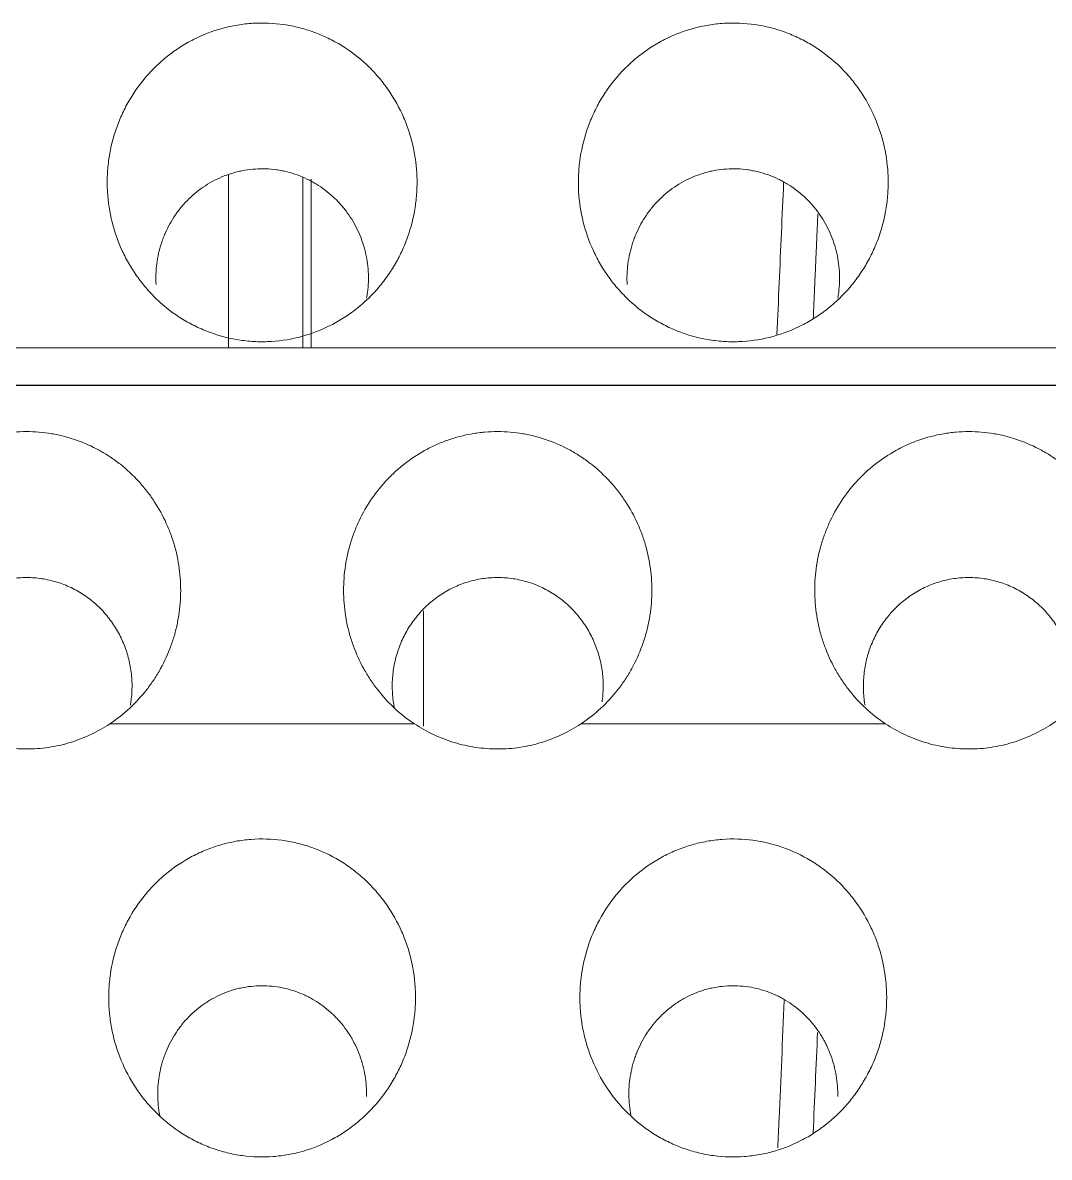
# Model space of a CAD drawing. Header units: inches. Extents: x 3778 to 56227, y -16914 to 35091.
# Drawn here: x 42622.77 to 42629.28, y -12663.85 to -12656.65 of the extents above; entities that cross this region are included whole.
import ezdxf

# ---------------------------------------------------------------- set-up
doc = ezdxf.new("R2010")
doc.units = ezdxf.units.IN
doc.header["$LTSCALE"] = 100
doc.header["$MEASUREMENT"] = 0
doc.linetypes.add('DH-HID2', pattern=[1.2, 0.8, -0.4])
doc.layers.add('2-con', color=2, linetype='Continuous')
doc.layers.add('FU-FURM', color=251, linetype='DH-HID2')
doc.layers.add('mark-B', color=2, linetype='Continuous', lineweight=20)

# ---------------------------------------------------------------- blocks, each defined once
blk = doc.blocks.new('cjscjdeh')
at = {"layer": 'FU-FURM', "color": 8}
blk.add_line((149349.5168, 68184.8848), (151549.5168, 68184.8848), dxfattribs=at)
blk = doc.blocks.new('무풍1WAY 대형')
at = {"layer": 'mark-B'}
for p, q in [((58.7398, -418.5682), (58.7398, -417.8356)), ((289.2596, -420.2368), (-384.8363, -420.2368)), ((59.4525, -421.3066), (59.4525, -420.2368)), ((59.9765, -421.3337), (59.9765, -420.2368))]:
    blk.add_line(p, q, dxfattribs=at)
for points, knots in [([(57.5516, -415.5064), (57.59, -415.5593), (57.6227, -415.6149), (57.6772, -415.731), (57.699, -415.7915), (57.7194, -415.8703), (57.7231, -415.8862), (57.7297, -415.9179), (57.7385, -415.9656), (57.7476, -416.0455), (57.7489, -416.1099), (57.7477, -416.1583), (57.7469, -416.1745), (57.7446, -416.2069), (57.743, -416.2231), (57.7334, -416.3036), (57.7199, -416.3665), (57.6909, -416.4585), (57.6798, -416.4888), (57.6609, -416.5336), (57.6542, -416.5485), (57.6401, -416.5778), (57.6328, -416.5923), (57.5944, -416.6634), (57.5586, -416.7168), (57.4971, -416.7917), (57.4753, -416.8158), (57.429, -416.862), (57.4049, -416.8838), (57.3299, -416.9452), (57.2761, -416.9809), (57.1897, -417.0265), (57.1598, -417.0404), (57.0994, -417.0647), (57.0381, -417.0858), (56.975, -417.1005), (56.927, -417.1092), (56.9109, -417.1116), (56.8785, -417.1158), (56.8621, -417.1174), (56.7803, -417.1235), (56.7155, -417.1215), (56.619, -417.1087), (56.5869, -417.1027), (56.5391, -417.0912), (56.5232, -417.0869), (56.4919, -417.0777), (56.4764, -417.0727), (56.3999, -417.0457), (56.3413, -417.018), (56.2714, -416.9759), (56.2576, -416.9671), (56.2305, -416.9488), (56.1907, -416.9205), (56.1285, -416.8688), (56.0831, -416.8228), (56.0506, -416.7865), (56.0401, -416.7742), (56.0195, -416.7488), (56.0096, -416.7359), (55.9616, -416.6703), (55.9288, -416.6148), (55.8876, -416.5273), (55.8752, -416.4973), (55.8531, -416.436), (55.8437, -416.405), (55.8197, -416.3113), (55.8096, -416.2478), (55.8033, -416.1509), (55.8027, -416.1182), (55.8046, -416.0535), (55.807, -416.0213), (55.8186, -415.9256), (55.8322, -415.8626), (55.8568, -415.7851), (55.8621, -415.7696), (55.8733, -415.7391), (55.8912, -415.694), (55.926, -415.6214), (55.9592, -415.5661), (55.9862, -415.5258), (55.9955, -415.5125), (56.0149, -415.4864), (56.0249, -415.4734), (56.0766, -415.4103), (56.1222, -415.3645), (56.197, -415.3029), (56.2229, -415.2835), (56.2635, -415.2563), (56.2774, -415.2475), (56.3055, -415.2307), (56.3197, -415.2227), (56.3916, -415.1845), (56.4515, -415.1601), (56.5295, -415.1374), (56.5452, -415.1332), (56.577, -415.1257), (56.5932, -415.1224), (56.6416, -415.1136), (56.6739, -415.1095), (56.7709, -415.1022), (56.8358, -415.1041), (56.9171, -415.1151), (56.9334, -415.1177), (56.9655, -415.1238), (57.0133, -415.1341), (57.0909, -415.1574), (57.151, -415.1823), (57.1952, -415.2034), (57.2099, -415.2108), (57.2387, -415.2264), (57.2528, -415.2346), (57.3222, -415.2769), (57.3739, -415.3159), (57.4455, -415.3822), (57.4685, -415.4056), (57.5119, -415.4545), (57.5323, -415.4799), (57.5516, -415.5064)], [0, 0, 0, 0, 0.03125, 0.03125, 0.0625, 0.0625, 0.070313, 0.070313, 0.078125, 0.09375, 0.109375, 0.109375, 0.117188, 0.117188, 0.125, 0.125, 0.15625, 0.15625, 0.171875, 0.171875, 0.179688, 0.179688, 0.1875, 0.1875, 0.21875, 0.21875, 0.234375, 0.234375, 0.25, 0.25, 0.28125, 0.28125, 0.296875, 0.296875, 0.3125, 0.328125, 0.328125, 0.335938, 0.335938, 0.34375, 0.34375, 0.375, 0.375, 0.390625, 0.390625, 0.398438, 0.398438, 0.40625, 0.40625, 0.4375, 0.4375, 0.445313, 0.445313, 0.453125, 0.46875, 0.484375, 0.484375, 0.492188, 0.492188, 0.5, 0.5, 0.53125, 0.53125, 0.546875, 0.546875, 0.5625, 0.5625, 0.59375, 0.59375, 0.609375, 0.609375, 0.625, 0.625, 0.65625, 0.65625, 0.664063, 0.664063, 0.671875, 0.6875, 0.703125, 0.703125, 0.710938, 0.710938, 0.71875, 0.71875, 0.75, 0.75, 0.765625, 0.765625, 0.773438, 0.773438, 0.78125, 0.78125, 0.8125, 0.8125, 0.820313, 0.820313, 0.828125, 0.828125, 0.84375, 0.84375, 0.875, 0.875, 0.882813, 0.882813, 0.890625, 0.90625, 0.921875, 0.921875, 0.929688, 0.929688, 0.9375, 0.9375, 0.96875, 0.96875, 0.984375, 0.984375, 1, 1, 1, 1]), ([(60.5391, -415.5064), (60.5776, -415.5593), (60.6102, -415.6149), (60.6647, -415.731), (60.6866, -415.7915), (60.7069, -415.8703), (60.7106, -415.8862), (60.7172, -415.9179), (60.726, -415.9656), (60.7351, -416.0455), (60.7365, -416.1099), (60.7352, -416.1583), (60.7345, -416.1745), (60.7321, -416.2069), (60.7306, -416.2231), (60.721, -416.3036), (60.7074, -416.3665), (60.6785, -416.4585), (60.6674, -416.4888), (60.6485, -416.5336), (60.6417, -416.5485), (60.6277, -416.5778), (60.6203, -416.5923), (60.5819, -416.6634), (60.5461, -416.7168), (60.4846, -416.7917), (60.4628, -416.8158), (60.4166, -416.862), (60.3925, -416.8838), (60.3174, -416.9452), (60.2637, -416.9809), (60.1773, -417.0265), (60.1474, -417.0404), (60.0869, -417.0647), (60.0256, -417.0858), (59.9625, -417.1005), (59.9146, -417.1092), (59.8985, -417.1116), (59.866, -417.1158), (59.8496, -417.1174), (59.7679, -417.1235), (59.703, -417.1215), (59.6065, -417.1087), (59.5745, -417.1027), (59.5266, -417.0912), (59.5108, -417.0869), (59.4795, -417.0777), (59.464, -417.0727), (59.3874, -417.0457), (59.3288, -417.018), (59.259, -416.9759), (59.2451, -416.9671), (59.218, -416.9488), (59.1782, -416.9205), (59.116, -416.8688), (59.0706, -416.8228), (59.0382, -416.7865), (59.0276, -416.7742), (59.0071, -416.7488), (58.9971, -416.7359), (58.9492, -416.6703), (58.9163, -416.6148), (58.8751, -416.5273), (58.8627, -416.4973), (58.8407, -416.436), (58.8312, -416.405), (58.8072, -416.3113), (58.7971, -416.2478), (58.7909, -416.1509), (58.7903, -416.1182), (58.7921, -416.0535), (58.7945, -416.0213), (58.8062, -415.9256), (58.8198, -415.8626), (58.8443, -415.7851), (58.8496, -415.7696), (58.8608, -415.7391), (58.8787, -415.694), (58.9136, -415.6214), (58.9468, -415.5661), (58.9737, -415.5258), (58.9831, -415.5125), (59.0024, -415.4864), (59.0125, -415.4734), (59.0642, -415.4103), (59.1098, -415.3645), (59.1845, -415.3029), (59.2105, -415.2835), (59.2511, -415.2563), (59.2649, -415.2475), (59.2931, -415.2307), (59.3073, -415.2227), (59.3791, -415.1845), (59.4391, -415.1601), (59.517, -415.1374), (59.5328, -415.1332), (59.5646, -415.1257), (59.5807, -415.1224), (59.6291, -415.1136), (59.6614, -415.1095), (59.7585, -415.1022), (59.8234, -415.1041), (59.9047, -415.1151), (59.9209, -415.1177), (59.953, -415.1238), (60.0008, -415.1341), (60.0785, -415.1574), (60.1385, -415.1823), (60.1828, -415.2034), (60.1974, -415.2108), (60.2262, -415.2264), (60.2403, -415.2346), (60.3098, -415.2769), (60.3614, -415.3159), (60.4331, -415.3822), (60.456, -415.4056), (60.4994, -415.4545), (60.5199, -415.4799), (60.5391, -415.5064)], [0, 0, 0, 0, 0.03125, 0.03125, 0.0625, 0.0625, 0.070313, 0.070313, 0.078125, 0.09375, 0.109375, 0.109375, 0.117188, 0.117188, 0.125, 0.125, 0.15625, 0.15625, 0.171875, 0.171875, 0.179688, 0.179688, 0.1875, 0.1875, 0.21875, 0.21875, 0.234375, 0.234375, 0.25, 0.25, 0.28125, 0.28125, 0.296875, 0.296875, 0.3125, 0.328125, 0.328125, 0.335938, 0.335938, 0.34375, 0.34375, 0.375, 0.375, 0.390625, 0.390625, 0.398438, 0.398438, 0.40625, 0.40625, 0.4375, 0.4375, 0.445313, 0.445313, 0.453125, 0.46875, 0.484375, 0.484375, 0.492188, 0.492188, 0.5, 0.5, 0.53125, 0.53125, 0.546875, 0.546875, 0.5625, 0.5625, 0.59375, 0.59375, 0.609375, 0.609375, 0.625, 0.625, 0.65625, 0.65625, 0.664062, 0.664062, 0.671875, 0.6875, 0.703125, 0.703125, 0.710937, 0.710937, 0.71875, 0.71875, 0.75, 0.75, 0.765625, 0.765625, 0.773437, 0.773437, 0.78125, 0.78125, 0.8125, 0.8125, 0.820312, 0.820312, 0.828125, 0.828125, 0.84375, 0.84375, 0.875, 0.875, 0.882812, 0.882812, 0.890625, 0.90625, 0.921875, 0.921875, 0.929687, 0.929687, 0.9375, 0.9375, 0.96875, 0.96875, 0.984375, 0.984375, 1, 1, 1, 1]), ([(56.4937, -415.1615), (56.4909, -415.2236), (56.4882, -415.2857), (56.4745, -415.5973), (56.4635, -415.8468), (56.4525, -416.0963)], [0, 0, 0, 0, 0.199256, 0.199256, 1, 1, 1, 1]), ([(57.424, -415.362), (57.4254, -415.3694), (57.4268, -415.3768), (57.4317, -415.4059), (57.4344, -415.4278), (57.4377, -415.4718), (57.4383, -415.4941), (57.4371, -415.5603), (57.4322, -415.6039), (57.419, -415.6684), (57.4136, -415.6898), (57.4038, -415.7216), (57.4003, -415.7321), (57.3929, -415.753), (57.3889, -415.7633), (57.368, -415.8141), (57.3476, -415.853), (57.3174, -415.899), (57.3111, -415.9081), (57.2981, -415.9261), (57.2913, -415.9349), (57.2704, -415.9609), (57.2558, -415.9774), (57.2096, -416.0246), (57.1759, -416.0529), (57.13, -416.0841), (57.1205, -416.0901), (57.1015, -416.1017), (57.0726, -416.1183), (57.0227, -416.1421), (56.9812, -416.1569), (56.9494, -416.1665), (56.9386, -416.1694), (56.917, -416.1747), (56.906, -416.177), (56.8512, -416.1874), (56.8071, -416.1911), (56.7407, -416.1897), (56.7186, -416.1881), (56.6741, -416.1826), (56.6522, -416.1786), (56.5875, -416.1636), (56.5457, -416.1492), (56.4951, -416.1257), (56.4851, -416.1208), (56.4654, -416.1104), (56.4363, -416.0941), (56.3904, -416.0635), (56.3563, -416.0355), (56.3234, -416.0057), (56.3076, -415.9898), (56.263, -415.9405), (56.2369, -415.9051), (56.2084, -415.8579), (56.203, -415.8483), (56.1925, -415.8288), (56.1874, -415.8189), (56.1731, -415.7888), (56.1645, -415.7685), (56.1418, -415.7065), (56.1306, -415.6641), (56.1197, -415.5986), (56.1171, -415.5765), (56.1139, -415.5323), (56.1134, -415.5101), (56.1138, -415.4879)], [0, 0, 0, 0, 0.010045, 0.010045, 0.039161, 0.039161, 0.068278, 0.068278, 0.12651, 0.12651, 0.155627, 0.155627, 0.170185, 0.170185, 0.184743, 0.184743, 0.242976, 0.242976, 0.257534, 0.257534, 0.272092, 0.272092, 0.301208, 0.301208, 0.359441, 0.359441, 0.373999, 0.373999, 0.388557, 0.417674, 0.44679, 0.44679, 0.461348, 0.461348, 0.475906, 0.475906, 0.534139, 0.534139, 0.563255, 0.563255, 0.592372, 0.592372, 0.650604, 0.650604, 0.665162, 0.665162, 0.67972, 0.708837, 0.737953, 0.737953, 0.767069, 0.767069, 0.825302, 0.825302, 0.83986, 0.83986, 0.854418, 0.854418, 0.883535, 0.883535, 0.941767, 0.941767, 0.970884, 0.970884, 1, 1, 1, 1]), ([(60.4115, -415.362), (60.413, -415.3694), (60.4144, -415.3768), (60.4193, -415.4059), (60.4219, -415.4278), (60.4252, -415.4718), (60.4258, -415.4941), (60.4246, -415.5603), (60.4198, -415.6039), (60.4065, -415.6684), (60.4011, -415.6898), (60.3914, -415.7216), (60.3879, -415.7321), (60.3804, -415.753), (60.3765, -415.7633), (60.3556, -415.8141), (60.3351, -415.853), (60.305, -415.899), (60.2987, -415.9081), (60.2856, -415.9261), (60.2789, -415.9349), (60.258, -415.9609), (60.2433, -415.9774), (60.1971, -416.0246), (60.1634, -416.0529), (60.1175, -416.0841), (60.1081, -416.0901), (60.089, -416.1017), (60.0601, -416.1183), (60.0103, -416.1421), (59.9687, -416.1569), (59.9369, -416.1665), (59.9262, -416.1694), (59.9045, -416.1747), (59.8936, -416.177), (59.8387, -416.1874), (59.7946, -416.1911), (59.7283, -416.1897), (59.7061, -416.1881), (59.6617, -416.1826), (59.6397, -416.1786), (59.575, -416.1636), (59.5332, -416.1492), (59.4827, -416.1257), (59.4726, -416.1208), (59.4529, -416.1104), (59.4239, -416.0941), (59.3779, -416.0635), (59.3438, -416.0355), (59.311, -416.0057), (59.2951, -415.9898), (59.2506, -415.9405), (59.2244, -415.9051), (59.196, -415.8579), (59.1905, -415.8483), (59.18, -415.8288), (59.175, -415.8189), (59.1606, -415.7888), (59.1521, -415.7685), (59.1294, -415.7065), (59.1182, -415.6641), (59.1073, -415.5986), (59.1046, -415.5765), (59.1015, -415.5323), (59.1009, -415.5101), (59.1014, -415.4879)], [0, 0, 0, 0, 0.010045, 0.010045, 0.039161, 0.039161, 0.068278, 0.068278, 0.12651, 0.12651, 0.155627, 0.155627, 0.170185, 0.170185, 0.184743, 0.184743, 0.242976, 0.242976, 0.257534, 0.257534, 0.272092, 0.272092, 0.301208, 0.301208, 0.359441, 0.359441, 0.373999, 0.373999, 0.388557, 0.417674, 0.44679, 0.44679, 0.461348, 0.461348, 0.475906, 0.475906, 0.534139, 0.534139, 0.563255, 0.563255, 0.592372, 0.592372, 0.650604, 0.650604, 0.665162, 0.665162, 0.67972, 0.708837, 0.737953, 0.737953, 0.767069, 0.767069, 0.825302, 0.825302, 0.83986, 0.83986, 0.854418, 0.854418, 0.883535, 0.883535, 0.941767, 0.941767, 0.970884, 0.970884, 1, 1, 1, 1]), ([(55.8101, -417.8514), (55.7715, -417.8259), (55.731, -417.8031), (55.6674, -417.7731), (55.6458, -417.7639), (55.6021, -417.7471), (55.5801, -417.7396), (55.5134, -417.7194), (55.4681, -417.7092), (55.3989, -417.6989), (55.3756, -417.6963), (55.3287, -417.6928), (55.3052, -417.6919), (55.2352, -417.6919), (55.1888, -417.6954), (55.1198, -417.7056), (55.0969, -417.7099), (55.0512, -417.7201), (55.0284, -417.7261), (54.9611, -417.7465), (54.8743, -417.78), (54.7931, -417.8256), (54.754, -417.8514)], [0, 0, 0, 0, 0.125, 0.125, 0.1875, 0.1875, 0.25, 0.25, 0.375, 0.375, 0.4375, 0.4375, 0.5, 0.5, 0.625, 0.625, 0.6875, 0.6875, 0.75, 0.75, 0.875, 1, 1, 1, 1]), ([(58.7977, -417.8514), (58.759, -417.8259), (58.7186, -417.8031), (58.655, -417.7731), (58.6333, -417.7639), (58.5897, -417.7471), (58.5677, -417.7396), (58.501, -417.7194), (58.4557, -417.7092), (58.3865, -417.6989), (58.3632, -417.6963), (58.3162, -417.6928), (58.2928, -417.6919), (58.2227, -417.6919), (58.1764, -417.6954), (58.1074, -417.7056), (58.0844, -417.7099), (58.0388, -417.7201), (58.0159, -417.7261), (57.9486, -417.7465), (57.8618, -417.78), (57.7807, -417.8256), (57.7416, -417.8514)], [0, 0, 0, 0, 0.125, 0.125, 0.1875, 0.1875, 0.25, 0.25, 0.375, 0.375, 0.4375, 0.4375, 0.5, 0.5, 0.625, 0.625, 0.6875, 0.6875, 0.75, 0.75, 0.875, 1, 1, 1, 1]), ([(61.7852, -417.8514), (61.7466, -417.8259), (61.7061, -417.8031), (61.6425, -417.7731), (61.6208, -417.7639), (61.5772, -417.7471), (61.5552, -417.7396), (61.4885, -417.7194), (61.4432, -417.7092), (61.374, -417.6989), (61.3507, -417.6963), (61.3037, -417.6928), (61.2803, -417.6919), (61.2103, -417.6919), (61.1639, -417.6954), (61.0949, -417.7056), (61.072, -417.7099), (61.0263, -417.7201), (61.0035, -417.7261), (60.9362, -417.7465), (60.8494, -417.78), (60.7682, -417.8256), (60.7291, -417.8514)], [0, 0, 0, 0, 0.125, 0.125, 0.1875, 0.1875, 0.25, 0.25, 0.375, 0.375, 0.4375, 0.4375, 0.5, 0.5, 0.625, 0.625, 0.6875, 0.6875, 0.75, 0.75, 0.875, 1, 1, 1, 1]), ([(55.8101, -417.8514), (55.8551, -417.8812), (55.8969, -417.9142), (55.9744, -417.986), (56.0102, -418.0249), (56.0593, -418.0877), (56.075, -418.1094), (56.1046, -418.1542), (56.1184, -418.177), (56.157, -418.2468), (56.1789, -418.295), (56.2061, -418.3698), (56.2143, -418.3951), (56.2287, -418.4467), (56.2348, -418.4727), (56.2502, -418.5508), (56.2564, -418.6033), (56.2596, -418.6825), (56.2597, -418.7091), (56.2578, -418.7623), (56.2558, -418.7891), (56.2468, -418.8684), (56.2368, -418.9203), (56.2159, -418.9967), (56.2079, -419.022), (56.1945, -419.0595), (56.1898, -419.0719), (56.1798, -419.0967), (56.1745, -419.109), (56.1471, -419.1701), (56.1216, -419.2166), (56.0637, -419.3052), (56.0312, -419.3472), (55.9861, -419.3967), (55.9768, -419.4065), (55.958, -419.4256), (55.9292, -419.4536), (55.8989, -419.4797), (55.8365, -419.5291), (55.7922, -419.5587), (55.7219, -419.5977), (55.6977, -419.6098), (55.6486, -419.6319), (55.6238, -419.6418), (55.5483, -419.6684), (55.4967, -419.6819), (55.4306, -419.6933), (55.4173, -419.6953), (55.3905, -419.6988), (55.377, -419.7003), (55.3367, -419.7037), (55.3099, -419.7049), (55.2297, -419.705), (55.1765, -419.7006), (55.1103, -419.6894), (55.0971, -419.6868), (55.0707, -419.6812), (55.0575, -419.6781), (55.0183, -419.668), (54.9927, -419.6602), (54.917, -419.6337), (54.8683, -419.612), (54.7978, -419.5732), (54.7747, -419.5592), (54.7299, -419.5294), (54.7083, -419.5137), (54.6456, -419.4642), (54.6066, -419.428), (54.5525, -419.3688), (54.5351, -419.3482), (54.5023, -419.3059), (54.4868, -419.2843), (54.4431, -419.2177), (54.4176, -419.1712), (54.3903, -419.1106), (54.385, -419.0983), (54.375, -419.0735), (54.3702, -419.061), (54.3566, -419.0232), (54.3486, -418.9979), (54.3276, -418.9212), (54.3175, -418.8694), (54.3085, -418.7903), (54.3064, -418.7638), (54.3044, -418.7103), (54.3045, -418.6837), (54.3077, -418.6042), (54.3138, -418.5517), (54.329, -418.4738), (54.3351, -418.448), (54.3494, -418.3966), (54.3575, -418.371), (54.3848, -418.2959), (54.4067, -418.2477), (54.445, -418.1782), (54.4587, -418.1555), (54.4807, -418.1222), (54.4882, -418.1112), (54.5038, -418.0894), (54.5119, -418.0787), (54.5532, -418.0257), (54.5892, -417.9865), (54.6671, -417.9143), (54.709, -417.8812), (54.754, -417.8514)], [0, 0, 0, 0, 0.03125, 0.03125, 0.0625, 0.0625, 0.078125, 0.078125, 0.09375, 0.09375, 0.125, 0.125, 0.140625, 0.140625, 0.15625, 0.15625, 0.1875, 0.1875, 0.203125, 0.203125, 0.21875, 0.21875, 0.25, 0.25, 0.265625, 0.265625, 0.273437, 0.273437, 0.28125, 0.28125, 0.3125, 0.3125, 0.34375, 0.34375, 0.351562, 0.351562, 0.359375, 0.375, 0.375, 0.40625, 0.40625, 0.421875, 0.421875, 0.4375, 0.4375, 0.46875, 0.46875, 0.476563, 0.476563, 0.484375, 0.484375, 0.5, 0.5, 0.53125, 0.53125, 0.539063, 0.539063, 0.546875, 0.546875, 0.5625, 0.5625, 0.59375, 0.59375, 0.609375, 0.609375, 0.625, 0.625, 0.65625, 0.65625, 0.671875, 0.671875, 0.6875, 0.6875, 0.71875, 0.71875, 0.726562, 0.726562, 0.734375, 0.734375, 0.75, 0.75, 0.78125, 0.78125, 0.796875, 0.796875, 0.8125, 0.8125, 0.84375, 0.84375, 0.859375, 0.859375, 0.875, 0.875, 0.90625, 0.90625, 0.921875, 0.921875, 0.929687, 0.929687, 0.9375, 0.9375, 0.96875, 0.96875, 1, 1, 1, 1]), ([(58.7977, -417.8514), (58.8427, -417.8812), (58.8845, -417.9142), (58.962, -417.986), (58.9977, -418.0249), (59.0469, -418.0877), (59.0625, -418.1094), (59.0921, -418.1542), (59.1059, -418.177), (59.1445, -418.2468), (59.1664, -418.295), (59.1937, -418.3698), (59.2018, -418.3951), (59.2162, -418.4467), (59.2224, -418.4727), (59.2377, -418.5508), (59.2439, -418.6033), (59.2472, -418.6825), (59.2472, -418.7091), (59.2453, -418.7623), (59.2433, -418.7891), (59.2343, -418.8684), (59.2243, -418.9203), (59.2034, -418.9967), (59.1955, -419.022), (59.182, -419.0595), (59.1773, -419.0719), (59.1673, -419.0967), (59.1621, -419.109), (59.1347, -419.1701), (59.1091, -419.2166), (59.0512, -419.3052), (59.0188, -419.3472), (58.9737, -419.3967), (58.9644, -419.4065), (58.9455, -419.4256), (58.9167, -419.4536), (58.8865, -419.4797), (58.824, -419.5291), (58.7798, -419.5587), (58.7094, -419.5977), (58.6852, -419.6098), (58.6362, -419.6319), (58.6113, -419.6418), (58.5359, -419.6684), (58.4843, -419.6819), (58.4181, -419.6933), (58.4048, -419.6953), (58.378, -419.6988), (58.3646, -419.7003), (58.3243, -419.7037), (58.2975, -419.7049), (58.2173, -419.705), (58.164, -419.7006), (58.0978, -419.6894), (58.0846, -419.6868), (58.0582, -419.6812), (58.045, -419.6781), (58.0059, -419.668), (57.9802, -419.6602), (57.9046, -419.6337), (57.8559, -419.612), (57.7854, -419.5732), (57.7622, -419.5592), (57.7175, -419.5294), (57.6959, -419.5137), (57.6331, -419.4642), (57.5942, -419.428), (57.5401, -419.3688), (57.5227, -419.3482), (57.4899, -419.3059), (57.4744, -419.2843), (57.4307, -419.2177), (57.4052, -419.1712), (57.3778, -419.1106), (57.3726, -419.0983), (57.3625, -419.0735), (57.3577, -419.061), (57.3442, -419.0232), (57.3361, -418.9979), (57.3151, -418.9212), (57.3051, -418.8694), (57.296, -418.7903), (57.294, -418.7638), (57.292, -418.7103), (57.292, -418.6837), (57.2952, -418.6042), (57.3014, -418.5517), (57.3166, -418.4738), (57.3227, -418.448), (57.3369, -418.3966), (57.3451, -418.371), (57.3724, -418.2959), (57.3943, -418.2477), (57.4326, -418.1782), (57.4463, -418.1555), (57.4682, -418.1222), (57.4758, -418.1112), (57.4914, -418.0894), (57.4994, -418.0787), (57.5407, -418.0257), (57.5767, -417.9865), (57.6546, -417.9143), (57.6965, -417.8812), (57.7416, -417.8514)], [0, 0, 0, 0, 0.03125, 0.03125, 0.0625, 0.0625, 0.078125, 0.078125, 0.09375, 0.09375, 0.125, 0.125, 0.140625, 0.140625, 0.15625, 0.15625, 0.1875, 0.1875, 0.203125, 0.203125, 0.21875, 0.21875, 0.25, 0.25, 0.265625, 0.265625, 0.273437, 0.273437, 0.28125, 0.28125, 0.3125, 0.3125, 0.34375, 0.34375, 0.351562, 0.351562, 0.359375, 0.375, 0.375, 0.40625, 0.40625, 0.421875, 0.421875, 0.4375, 0.4375, 0.46875, 0.46875, 0.476562, 0.476562, 0.484375, 0.484375, 0.5, 0.5, 0.53125, 0.53125, 0.539062, 0.539062, 0.546875, 0.546875, 0.5625, 0.5625, 0.59375, 0.59375, 0.609375, 0.609375, 0.625, 0.625, 0.65625, 0.65625, 0.671875, 0.671875, 0.6875, 0.6875, 0.71875, 0.71875, 0.726562, 0.726562, 0.734375, 0.734375, 0.75, 0.75, 0.78125, 0.78125, 0.796875, 0.796875, 0.8125, 0.8125, 0.84375, 0.84375, 0.859375, 0.859375, 0.875, 0.875, 0.90625, 0.90625, 0.921875, 0.921875, 0.929687, 0.929687, 0.9375, 0.9375, 0.96875, 0.96875, 1, 1, 1, 1]), ([(61.7852, -417.8514), (61.8302, -417.8812), (61.872, -417.9142), (61.9495, -417.986), (61.9853, -418.0249), (62.0344, -418.0877), (62.0501, -418.1094), (62.0797, -418.1542), (62.0935, -418.177), (62.1321, -418.2468), (62.154, -418.295), (62.1812, -418.3698), (62.1894, -418.3951), (62.2038, -418.4467), (62.2099, -418.4727), (62.2253, -418.5508), (62.2315, -418.6033), (62.2347, -418.6825), (62.2348, -418.7091), (62.2329, -418.7623), (62.2309, -418.7891), (62.2219, -418.8684), (62.2119, -418.9203), (62.191, -418.9967), (62.183, -419.022), (62.1696, -419.0595), (62.1649, -419.0719), (62.1549, -419.0967), (62.1496, -419.109), (62.1222, -419.1701), (62.0967, -419.2166), (62.0388, -419.3052), (62.0063, -419.3472), (61.9612, -419.3967), (61.9519, -419.4065), (61.9331, -419.4256), (61.9043, -419.4536), (61.874, -419.4797), (61.8116, -419.5291), (61.7673, -419.5587), (61.697, -419.5977), (61.6727, -419.6098), (61.6237, -419.6319), (61.5989, -419.6418), (61.5234, -419.6684), (61.4718, -419.6819), (61.4057, -419.6933), (61.3924, -419.6953), (61.3656, -419.6988), (61.3521, -419.7003), (61.3118, -419.7037), (61.285, -419.7049), (61.2048, -419.705), (61.1516, -419.7006), (61.0854, -419.6894), (61.0722, -419.6868), (61.0457, -419.6812), (61.0326, -419.6781), (60.9934, -419.668), (60.9678, -419.6602), (60.8921, -419.6337), (60.8434, -419.612), (60.7729, -419.5732), (60.7498, -419.5592), (60.705, -419.5294), (60.6834, -419.5137), (60.6207, -419.4642), (60.5817, -419.428), (60.5276, -419.3688), (60.5102, -419.3482), (60.4774, -419.3059), (60.4619, -419.2843), (60.4182, -419.2177), (60.3927, -419.1712), (60.3654, -419.1106), (60.3601, -419.0983), (60.3501, -419.0735), (60.3453, -419.061), (60.3317, -419.0232), (60.3237, -418.9979), (60.3026, -418.9212), (60.2926, -418.8694), (60.2836, -418.7903), (60.2815, -418.7638), (60.2795, -418.7103), (60.2796, -418.6837), (60.2828, -418.6042), (60.2889, -418.5517), (60.3041, -418.4738), (60.3102, -418.448), (60.3245, -418.3966), (60.3326, -418.371), (60.3599, -418.2959), (60.3818, -418.2477), (60.4201, -418.1782), (60.4338, -418.1555), (60.4558, -418.1222), (60.4633, -418.1112), (60.4789, -418.0894), (60.487, -418.0787), (60.5283, -418.0257), (60.5643, -417.9865), (60.6422, -417.9143), (60.6841, -417.8812), (60.7291, -417.8514)], [0, 0, 0, 0, 0.03125, 0.03125, 0.0625, 0.0625, 0.078125, 0.078125, 0.09375, 0.09375, 0.125, 0.125, 0.140625, 0.140625, 0.15625, 0.15625, 0.1875, 0.1875, 0.203125, 0.203125, 0.21875, 0.21875, 0.25, 0.25, 0.265625, 0.265625, 0.273437, 0.273437, 0.28125, 0.28125, 0.3125, 0.3125, 0.34375, 0.34375, 0.351562, 0.351562, 0.359375, 0.375, 0.375, 0.40625, 0.40625, 0.421875, 0.421875, 0.4375, 0.4375, 0.46875, 0.46875, 0.476562, 0.476562, 0.484375, 0.484375, 0.5, 0.5, 0.53125, 0.53125, 0.539062, 0.539062, 0.546875, 0.546875, 0.5625, 0.5625, 0.59375, 0.59375, 0.609375, 0.609375, 0.625, 0.625, 0.65625, 0.65625, 0.671875, 0.671875, 0.6875, 0.6875, 0.71875, 0.71875, 0.726562, 0.726562, 0.734375, 0.734375, 0.75, 0.75, 0.78125, 0.78125, 0.796875, 0.796875, 0.8125, 0.8125, 0.84375, 0.84375, 0.859375, 0.859375, 0.875, 0.875, 0.90625, 0.90625, 0.921875, 0.921875, 0.929687, 0.929687, 0.9375, 0.9375, 0.96875, 0.96875, 1, 1, 1, 1]), ([(54.6237, -417.969), (54.6219, -417.9789), (54.6204, -417.9889), (54.615, -418.0306), (54.613, -418.0625), (54.6133, -418.1103), (54.6139, -418.1263), (54.6163, -418.1583), (54.618, -418.1744), (54.6248, -418.2223), (54.6381, -418.2849), (54.6597, -418.345), (54.6791, -418.3891), (54.6861, -418.4037), (54.7011, -418.4323), (54.7091, -418.4463), (54.7344, -418.4872), (54.753, -418.5132), (54.7837, -418.5502), (54.7943, -418.5622), (54.8166, -418.5855), (54.8282, -418.5968), (54.8643, -418.6295), (54.915, -418.6691), (54.9708, -418.7011), (55.0146, -418.7221), (55.0296, -418.7286), (55.0599, -418.7404), (55.0752, -418.7458), (55.1214, -418.76), (55.1528, -418.7672), (55.2007, -418.7744), (55.2168, -418.7763), (55.2493, -418.7787), (55.2657, -418.7793), (55.3143, -418.7793), (55.3465, -418.7769), (55.3943, -418.7698), (55.4102, -418.7668), (55.4418, -418.7596), (55.4576, -418.7554), (55.5043, -418.7411), (55.5644, -418.7175), (55.6205, -418.6856), (55.6609, -418.6584), (55.6741, -418.6488), (55.6996, -418.6289), (55.7119, -418.6185), (55.7476, -418.5862), (55.7698, -418.563), (55.8007, -418.5258), (55.8106, -418.513), (55.8295, -418.4867), (55.8384, -418.4733), (55.8636, -418.4323), (55.8785, -418.4039), (55.8978, -418.36), (55.9038, -418.3451), (55.9147, -418.3148), (55.9196, -418.2993), (55.9328, -418.2529), (55.946, -418.1903), (55.9508, -418.1266), (55.951, -418.0783), (55.9506, -418.0621), (55.9485, -418.03), (55.947, -418.0141), (55.9437, -417.9887), (55.9423, -417.9793), (55.9406, -417.9699)], [0, 0, 0, 0, 0.012777, 0.012777, 0.053405, 0.053405, 0.073718, 0.073718, 0.094032, 0.094032, 0.134659, 0.175286, 0.175286, 0.1956, 0.1956, 0.215914, 0.215914, 0.256541, 0.256541, 0.276855, 0.276855, 0.297168, 0.297168, 0.337796, 0.378423, 0.378423, 0.398736, 0.398736, 0.41905, 0.41905, 0.459677, 0.459677, 0.479991, 0.479991, 0.500305, 0.500305, 0.540932, 0.540932, 0.561246, 0.561246, 0.581559, 0.581559, 0.622186, 0.662814, 0.662814, 0.683127, 0.683127, 0.703441, 0.703441, 0.744068, 0.744068, 0.764382, 0.764382, 0.784695, 0.784695, 0.825323, 0.825323, 0.845636, 0.845636, 0.86595, 0.86595, 0.906577, 0.947205, 0.947205, 0.967518, 0.967518, 0.987832, 0.987832, 1, 1, 1, 1]), ([(57.6076, -417.9919), (57.6073, -417.9943), (57.607, -417.9966), (57.6025, -418.0306), (57.6006, -418.0625), (57.6008, -418.1103), (57.6015, -418.1263), (57.6038, -418.1583), (57.6055, -418.1744), (57.6123, -418.2223), (57.6257, -418.2849), (57.6473, -418.345), (57.6666, -418.3891), (57.6737, -418.4037), (57.6887, -418.4323), (57.6967, -418.4463), (57.7219, -418.4872), (57.7405, -418.5132), (57.7712, -418.5502), (57.7819, -418.5622), (57.8041, -418.5854), (57.8158, -418.5968), (57.8519, -418.6295), (57.9025, -418.6691), (57.9583, -418.7011), (58.0022, -418.7221), (58.0172, -418.7286), (58.0474, -418.7404), (58.0627, -418.7458), (58.109, -418.76), (58.1403, -418.7672), (58.1882, -418.7744), (58.2043, -418.7763), (58.2368, -418.7787), (58.2532, -418.7793), (58.3019, -418.7793), (58.334, -418.7769), (58.3819, -418.7698), (58.3977, -418.7668), (58.4293, -418.7596), (58.4451, -418.7554), (58.4919, -418.7411), (58.552, -418.7175), (58.608, -418.6856), (58.6485, -418.6584), (58.6617, -418.6488), (58.6871, -418.6289), (58.6994, -418.6185), (58.7351, -418.5862), (58.7573, -418.563), (58.7882, -418.5258), (58.7981, -418.513), (58.817, -418.4867), (58.8259, -418.4733), (58.8512, -418.4323), (58.866, -418.4039), (58.8854, -418.36), (58.8913, -418.3451), (58.9022, -418.3148), (58.9072, -418.2993), (58.9204, -418.2529), (58.9336, -418.1903), (58.9383, -418.1266), (58.9386, -418.0783), (58.9381, -418.0621), (58.9361, -418.03), (58.9346, -418.0141), (58.9305, -417.9832), (58.9281, -417.9683), (58.9251, -417.9534)], [0, 0, 0, 0, 0.002975, 0.002975, 0.043712, 0.043712, 0.064081, 0.064081, 0.084449, 0.084449, 0.125187, 0.165924, 0.165924, 0.186293, 0.186293, 0.206661, 0.206661, 0.247399, 0.247399, 0.267767, 0.267767, 0.288136, 0.288136, 0.328873, 0.369611, 0.369611, 0.389979, 0.389979, 0.410348, 0.410348, 0.451085, 0.451085, 0.471454, 0.471454, 0.491823, 0.491823, 0.53256, 0.53256, 0.552929, 0.552929, 0.573298, 0.573298, 0.614035, 0.654772, 0.654772, 0.675141, 0.675141, 0.69551, 0.69551, 0.736247, 0.736247, 0.756616, 0.756616, 0.776984, 0.776984, 0.817722, 0.817722, 0.83809, 0.83809, 0.858459, 0.858459, 0.899196, 0.939934, 0.939934, 0.960302, 0.960302, 0.980671, 0.980671, 1, 1, 1, 1]), ([(60.5987, -417.969), (60.597, -417.9789), (60.5955, -417.9889), (60.5901, -418.0306), (60.5881, -418.0625), (60.5884, -418.1103), (60.589, -418.1263), (60.5914, -418.1583), (60.5931, -418.1744), (60.5999, -418.2223), (60.6132, -418.2849), (60.6348, -418.345), (60.6542, -418.3891), (60.6612, -418.4037), (60.6762, -418.4323), (60.6842, -418.4463), (60.7095, -418.4872), (60.7281, -418.5132), (60.7587, -418.5502), (60.7694, -418.5622), (60.7917, -418.5854), (60.8033, -418.5968), (60.8394, -418.6295), (60.8901, -418.6691), (60.9459, -418.7011), (60.9897, -418.7221), (61.0047, -418.7286), (61.035, -418.7404), (61.0503, -418.7458), (61.0965, -418.76), (61.1279, -418.7672), (61.1758, -418.7744), (61.1919, -418.7763), (61.2244, -418.7787), (61.2407, -418.7793), (61.2894, -418.7793), (61.3216, -418.7769), (61.3694, -418.7698), (61.3853, -418.7668), (61.4169, -418.7596), (61.4327, -418.7554), (61.4794, -418.7411), (61.5395, -418.7175), (61.5956, -418.6856), (61.636, -418.6584), (61.6492, -418.6488), (61.6747, -418.6289), (61.687, -418.6185), (61.7227, -418.5862), (61.7449, -418.563), (61.7758, -418.5258), (61.7857, -418.513), (61.8046, -418.4867), (61.8135, -418.4733), (61.8387, -418.4323), (61.8536, -418.4039), (61.8729, -418.36), (61.8789, -418.3451), (61.8898, -418.3148), (61.8947, -418.2993), (61.9079, -418.2529), (61.9211, -418.1903), (61.9258, -418.1266), (61.9261, -418.0783), (61.9257, -418.0621), (61.9236, -418.03), (61.9221, -418.0141), (61.9188, -417.9887), (61.9173, -417.9793), (61.9157, -417.9699)], [0, 0, 0, 0, 0.012777, 0.012777, 0.053404, 0.053404, 0.073718, 0.073718, 0.094031, 0.094031, 0.134659, 0.175286, 0.175286, 0.1956, 0.1956, 0.215913, 0.215913, 0.25654, 0.25654, 0.276854, 0.276854, 0.297168, 0.297168, 0.337795, 0.378422, 0.378422, 0.398736, 0.398736, 0.41905, 0.41905, 0.459677, 0.459677, 0.47999, 0.47999, 0.500304, 0.500304, 0.540931, 0.540931, 0.561245, 0.561245, 0.581559, 0.581559, 0.622186, 0.662813, 0.662813, 0.683127, 0.683127, 0.70344, 0.70344, 0.744068, 0.744068, 0.764381, 0.764381, 0.784695, 0.784695, 0.825322, 0.825322, 0.845636, 0.845636, 0.865949, 0.865949, 0.906577, 0.947204, 0.947204, 0.967518, 0.967518, 0.987831, 0.987831, 1, 1, 1, 1]), ([(59.5046, -421.3188), (59.5046, -421.2032), (59.5046, -420.9676), (59.5046, -420.7281), (59.5046, -420.484), (59.5046, -420.3609), (59.5046, -420.2368)], [0, 0, 0, 0, 0.328633, 0.664317, 0.664317, 1, 1, 1, 1]), ([(57.7564, -421.2256), (57.7526, -421.1602), (57.7428, -421.0964), (57.7117, -420.9718), (57.6904, -420.9109), (57.6561, -420.8368), (57.6489, -420.8221), (57.6338, -420.7931), (57.6101, -420.7503), (57.566, -420.6824), (57.5256, -420.6317), (57.4934, -420.5951), (57.4823, -420.5831), (57.4595, -420.5596), (57.4477, -420.5481), (57.3877, -420.492), (57.3359, -420.4525), (57.2528, -420.4013), (57.2242, -420.3856), (57.1799, -420.3641), (57.1648, -420.3573), (57.1345, -420.3444), (57.1192, -420.3384), (57.0422, -420.3103), (56.979, -420.2943), (56.8979, -420.2825), (56.8816, -420.2805), (56.8487, -420.2774), (56.8322, -420.2763), (56.7828, -420.2742), (56.75, -420.2746), (56.6521, -420.2806), (56.5876, -420.2912), (56.4599, -420.3261), (56.399, -420.3497), (56.3117, -420.3941), (56.2834, -420.4104), (56.2419, -420.437), (56.2282, -420.4463), (56.2015, -420.4654), (56.1884, -420.4753), (56.1245, -420.5261), (56.0778, -420.5714), (56.0144, -420.6461), (55.9944, -420.6723), (55.9572, -420.726), (55.9228, -420.7812), (55.894, -420.8392), (55.8679, -420.8986), (55.8561, -420.929), (55.8253, -421.0223), (55.8109, -421.0855), (55.7983, -421.1816), (55.7955, -421.2138), (55.7931, -421.2788), (55.7934, -421.3117), (55.7989, -421.4091), (55.8085, -421.4729), (55.8319, -421.5671), (55.8412, -421.5983), (55.8575, -421.6446), (55.8633, -421.6599), (55.8755, -421.6901), (55.882, -421.705), (55.9161, -421.7787), (55.9487, -421.8345), (55.9962, -421.9005), (56.0061, -421.9135), (56.0265, -421.9391), (56.0371, -421.9518), (56.0696, -421.9887), (56.0923, -422.012), (56.1636, -422.0785), (56.2152, -422.118), (56.2851, -422.1611), (56.2994, -422.1694), (56.3283, -422.1852), (56.3721, -422.2078), (56.4471, -422.2395), (56.5095, -422.2587), (56.5572, -422.2708), (56.5732, -422.2744), (56.6055, -422.2808), (56.6219, -422.2837), (56.7034, -422.2955), (56.7687, -422.2982), (56.8667, -422.2922), (56.8994, -422.2886), (56.9647, -422.2777), (56.9968, -422.2707), (57.0914, -422.2448), (57.1524, -422.2213), (57.2257, -422.184), (57.2403, -422.1761), (57.2688, -422.1597), (57.3108, -422.1342), (57.377, -422.0867), (57.426, -422.0438), (57.473, -421.9982), (57.4955, -421.9741), (57.5589, -421.8992), (57.5958, -421.8459), (57.6354, -421.775), (57.643, -421.7606), (57.6575, -421.7313), (57.6645, -421.7165), (57.6842, -421.6715), (57.6959, -421.6411), (57.7263, -421.5488), (57.7407, -421.4858), (57.7535, -421.3889), (57.7562, -421.3562), (57.7586, -421.2909), (57.7583, -421.2583), (57.7564, -421.2256)], [0, 0, 0, 0, 0.03125, 0.03125, 0.0625, 0.0625, 0.070312, 0.070312, 0.078125, 0.09375, 0.109375, 0.109375, 0.117187, 0.117187, 0.125, 0.125, 0.15625, 0.15625, 0.171875, 0.171875, 0.179687, 0.179687, 0.1875, 0.1875, 0.21875, 0.21875, 0.226562, 0.226562, 0.234375, 0.234375, 0.25, 0.25, 0.28125, 0.28125, 0.3125, 0.3125, 0.328125, 0.328125, 0.335937, 0.335937, 0.34375, 0.34375, 0.375, 0.375, 0.390625, 0.390625, 0.40625, 0.421875, 0.421875, 0.4375, 0.4375, 0.46875, 0.46875, 0.484375, 0.484375, 0.5, 0.5, 0.53125, 0.53125, 0.546875, 0.546875, 0.554687, 0.554687, 0.5625, 0.5625, 0.59375, 0.59375, 0.601562, 0.601562, 0.609375, 0.609375, 0.625, 0.625, 0.65625, 0.65625, 0.664062, 0.664062, 0.671875, 0.6875, 0.703125, 0.703125, 0.710937, 0.710937, 0.71875, 0.71875, 0.75, 0.75, 0.765625, 0.765625, 0.78125, 0.78125, 0.8125, 0.8125, 0.820312, 0.820312, 0.828125, 0.84375, 0.859375, 0.859375, 0.875, 0.875, 0.90625, 0.90625, 0.914062, 0.914062, 0.921875, 0.921875, 0.9375, 0.9375, 0.96875, 0.96875, 0.984375, 0.984375, 1, 1, 1, 1]), ([(60.7439, -421.2256), (60.7402, -421.1602), (60.7303, -421.0964), (60.6992, -420.9718), (60.6779, -420.9109), (60.6437, -420.8368), (60.6364, -420.8221), (60.6213, -420.7931), (60.5977, -420.7503), (60.5535, -420.6824), (60.5131, -420.6317), (60.4809, -420.5951), (60.4698, -420.5831), (60.447, -420.5596), (60.4353, -420.5481), (60.3752, -420.492), (60.3235, -420.4525), (60.2404, -420.4013), (60.2118, -420.3856), (60.1674, -420.3641), (60.1524, -420.3573), (60.122, -420.3444), (60.1067, -420.3384), (60.0297, -420.3103), (59.9665, -420.2943), (59.8855, -420.2825), (59.8691, -420.2805), (59.8363, -420.2774), (59.8197, -420.2763), (59.7703, -420.2742), (59.7375, -420.2746), (59.6397, -420.2806), (59.5751, -420.2912), (59.4474, -420.3261), (59.3865, -420.3497), (59.2993, -420.3941), (59.2709, -420.4104), (59.2294, -420.437), (59.2157, -420.4463), (59.189, -420.4654), (59.1759, -420.4753), (59.112, -420.5261), (59.0653, -420.5714), (59.002, -420.6461), (58.9819, -420.6723), (58.9447, -420.726), (58.9104, -420.7812), (58.8815, -420.8392), (58.8554, -420.8986), (58.8437, -420.929), (58.8129, -421.0223), (58.7985, -421.0855), (58.7858, -421.1816), (58.7831, -421.2138), (58.7806, -421.2788), (58.7809, -421.3117), (58.7864, -421.4091), (58.7961, -421.4729), (58.8195, -421.5671), (58.8288, -421.5983), (58.845, -421.6446), (58.8508, -421.6599), (58.8631, -421.6901), (58.8696, -421.705), (58.9036, -421.7787), (58.9362, -421.8345), (58.9838, -421.9005), (58.9936, -421.9135), (59.014, -421.9391), (59.0246, -421.9518), (59.0571, -421.9887), (59.0798, -422.012), (59.1511, -422.0785), (59.2027, -422.118), (59.2727, -422.1611), (59.287, -422.1694), (59.3158, -422.1852), (59.3596, -422.2078), (59.4347, -422.2395), (59.4971, -422.2587), (59.5447, -422.2708), (59.5607, -422.2744), (59.5931, -422.2808), (59.6094, -422.2837), (59.691, -422.2955), (59.7563, -422.2982), (59.8542, -422.2922), (59.8869, -422.2886), (59.9523, -422.2777), (59.9844, -422.2707), (60.079, -422.2448), (60.1399, -422.2213), (60.2133, -422.184), (60.2278, -422.1761), (60.2564, -422.1597), (60.2984, -422.1342), (60.3646, -422.0867), (60.4136, -422.0438), (60.4605, -421.9982), (60.4831, -421.9741), (60.5464, -421.8992), (60.5833, -421.8459), (60.6229, -421.775), (60.6305, -421.7606), (60.6451, -421.7313), (60.652, -421.7165), (60.6718, -421.6715), (60.6834, -421.6411), (60.7139, -421.5488), (60.7283, -421.4858), (60.741, -421.3889), (60.7438, -421.3562), (60.7462, -421.2909), (60.7458, -421.2583), (60.7439, -421.2256)], [0, 0, 0, 0, 0.03125, 0.03125, 0.0625, 0.0625, 0.070313, 0.070313, 0.078125, 0.09375, 0.109375, 0.109375, 0.117188, 0.117188, 0.125, 0.125, 0.15625, 0.15625, 0.171875, 0.171875, 0.179688, 0.179688, 0.1875, 0.1875, 0.21875, 0.21875, 0.226563, 0.226563, 0.234375, 0.234375, 0.25, 0.25, 0.28125, 0.28125, 0.3125, 0.3125, 0.328125, 0.328125, 0.335938, 0.335938, 0.34375, 0.34375, 0.375, 0.375, 0.390625, 0.390625, 0.40625, 0.421875, 0.421875, 0.4375, 0.4375, 0.46875, 0.46875, 0.484375, 0.484375, 0.5, 0.5, 0.53125, 0.53125, 0.546875, 0.546875, 0.554688, 0.554688, 0.5625, 0.5625, 0.59375, 0.59375, 0.601563, 0.601563, 0.609375, 0.609375, 0.625, 0.625, 0.65625, 0.65625, 0.664063, 0.664063, 0.671875, 0.6875, 0.703125, 0.703125, 0.710938, 0.710938, 0.71875, 0.71875, 0.75, 0.75, 0.765625, 0.765625, 0.78125, 0.78125, 0.8125, 0.8125, 0.820313, 0.820313, 0.828125, 0.84375, 0.859375, 0.859375, 0.875, 0.875, 0.90625, 0.90625, 0.914063, 0.914063, 0.921875, 0.921875, 0.9375, 0.9375, 0.96875, 0.96875, 0.984375, 0.984375, 1, 1, 1, 1]), ([(56.499, -420.3199), (56.4942, -420.429), (56.4894, -420.538), (56.4752, -420.86), (56.4658, -421.073), (56.4564, -421.286)], [0, 0, 0, 0, 0.338677, 0.338677, 1, 1, 1, 1]), ([(57.4487, -420.6368), (57.4513, -420.6816), (57.448, -420.7702), (57.4287, -420.8565), (57.4113, -420.9097), (57.4075, -420.9203), (57.3996, -420.9412), (57.3869, -420.9723), (57.3623, -421.0221), (57.339, -421.0599), (57.32, -421.0874), (57.3135, -421.0965), (57.2999, -421.1143), (57.2929, -421.1232), (57.2566, -421.1663), (57.2247, -421.1974), (57.1725, -421.2392), (57.1544, -421.2523), (57.1166, -421.2768), (57.097, -421.2882), (57.037, -421.3191), (56.9953, -421.3354), (56.9413, -421.3504), (56.9304, -421.3532), (56.9083, -421.3581), (56.8971, -421.3603), (56.8636, -421.366), (56.8413, -421.3687), (56.7741, -421.3731), (56.7293, -421.3715), (56.6732, -421.3636), (56.662, -421.3617), (56.6398, -421.3574), (56.6068, -421.3501), (56.5532, -421.3338), (56.5118, -421.3165), (56.4813, -421.3019), (56.4712, -421.2968), (56.4513, -421.286), (56.4415, -421.2804), (56.3936, -421.2511), (56.358, -421.2241), (56.3168, -421.1861), (56.3088, -421.1782), (56.293, -421.1621), (56.2853, -421.1538), (56.2629, -421.1286), (56.249, -421.1112), (56.2097, -421.0571), (56.1871, -421.0187), (56.149, -420.9371), (56.1342, -420.8952), (56.1179, -420.8306), (56.1135, -420.8088), (56.1067, -420.7647), (56.1043, -420.7423), (56.1004, -420.6755), (56.1019, -420.6312), (56.1091, -420.5752), (56.111, -420.5633), (56.1131, -420.5514)], [0, 0, 0, 0, 0.057902, 0.115804, 0.115804, 0.13028, 0.13028, 0.144755, 0.173707, 0.202658, 0.202658, 0.217133, 0.217133, 0.231609, 0.231609, 0.289511, 0.289511, 0.318462, 0.318462, 0.347413, 0.347413, 0.405315, 0.405315, 0.419791, 0.419791, 0.434266, 0.434266, 0.463218, 0.463218, 0.52112, 0.52112, 0.535595, 0.535595, 0.550071, 0.579022, 0.607973, 0.607973, 0.622449, 0.622449, 0.636924, 0.636924, 0.694826, 0.694826, 0.709302, 0.709302, 0.723777, 0.723777, 0.752729, 0.752729, 0.810631, 0.810631, 0.868533, 0.868533, 0.897484, 0.897484, 0.926435, 0.926435, 0.984337, 0.984337, 1, 1, 1, 1]), ([(60.4362, -420.6368), (60.4388, -420.6816), (60.4355, -420.7702), (60.4162, -420.8565), (60.3988, -420.9097), (60.3951, -420.9203), (60.3871, -420.9412), (60.3744, -420.9723), (60.3499, -421.0221), (60.3265, -421.0599), (60.3076, -421.0874), (60.301, -421.0965), (60.2875, -421.1143), (60.2804, -421.1232), (60.2442, -421.1663), (60.2122, -421.1974), (60.1601, -421.2392), (60.1419, -421.2523), (60.1042, -421.2768), (60.0845, -421.2882), (60.0245, -421.3191), (59.9829, -421.3354), (59.9288, -421.3504), (59.9179, -421.3532), (59.8959, -421.3581), (59.8847, -421.3603), (59.8512, -421.366), (59.8288, -421.3687), (59.7617, -421.3731), (59.7169, -421.3715), (59.6607, -421.3636), (59.6495, -421.3617), (59.6273, -421.3574), (59.5943, -421.3501), (59.5407, -421.3338), (59.4993, -421.3165), (59.4688, -421.3019), (59.4587, -421.2968), (59.4388, -421.286), (59.4291, -421.2804), (59.3811, -421.2511), (59.3455, -421.2241), (59.3044, -421.1861), (59.2963, -421.1782), (59.2806, -421.1621), (59.2729, -421.1538), (59.2505, -421.1286), (59.2365, -421.1112), (59.1973, -421.0571), (59.1746, -421.0187), (59.1366, -420.9371), (59.1218, -420.8952), (59.1055, -420.8306), (59.1011, -420.8088), (59.0943, -420.7647), (59.0919, -420.7423), (59.0879, -420.6755), (59.0895, -420.6312), (59.0967, -420.5752), (59.0985, -420.5633), (59.1007, -420.5514)], [0, 0, 0, 0, 0.057902, 0.115804, 0.115804, 0.13028, 0.13028, 0.144755, 0.173707, 0.202658, 0.202658, 0.217133, 0.217133, 0.231609, 0.231609, 0.289511, 0.289511, 0.318462, 0.318462, 0.347413, 0.347413, 0.405315, 0.405315, 0.419791, 0.419791, 0.434266, 0.434266, 0.463218, 0.463218, 0.52112, 0.52112, 0.535595, 0.535595, 0.550071, 0.579022, 0.607973, 0.607973, 0.622449, 0.622449, 0.636924, 0.636924, 0.694826, 0.694826, 0.709302, 0.709302, 0.723777, 0.723777, 0.752729, 0.752729, 0.810631, 0.810631, 0.868533, 0.868533, 0.897484, 0.897484, 0.926435, 0.926435, 0.984337, 0.984337, 1, 1, 1, 1])]:
    blk.add_open_spline(points, degree=3, knots=knots, dxfattribs=at)
for points, degree in [([(56.2415, -415.894), (56.2509, -415.6815), (56.2602, -415.4691), (56.2696, -415.2567)], 3), ([(57.7416, -417.8514), (57.0977, -417.8514), (56.4539, -417.8514), (55.8101, -417.8514)], 3), ([(60.7291, -417.8514), (60.0853, -417.8514), (59.4415, -417.8514), (58.7977, -417.8514)], 3), ([(56.2686, -420.4261), (56.2542, -420.7545), (56.2397, -421.083)], 2)]:
    blk.add_open_spline(points, degree=degree, dxfattribs=at)
blk = doc.blocks.new('dpdjzjs')
at = {"layer": 'mark-B', "rotation": 180}
blk.add_blockref('무풍1WAY 대형', (178654.9147, 88751.491), dxfattribs=at)

msp = doc.modelspace()

# ---------------------------------------------------------------- block references
msp.add_blockref('cjscjdeh', (-107842.9668, -80843.8362))
at = {"layer": '2-con'}
msp.add_blockref('dpdjzjs', (-135970.8648, -101830.4424), dxfattribs=at)

doc.saveas('drawing.dxf')
